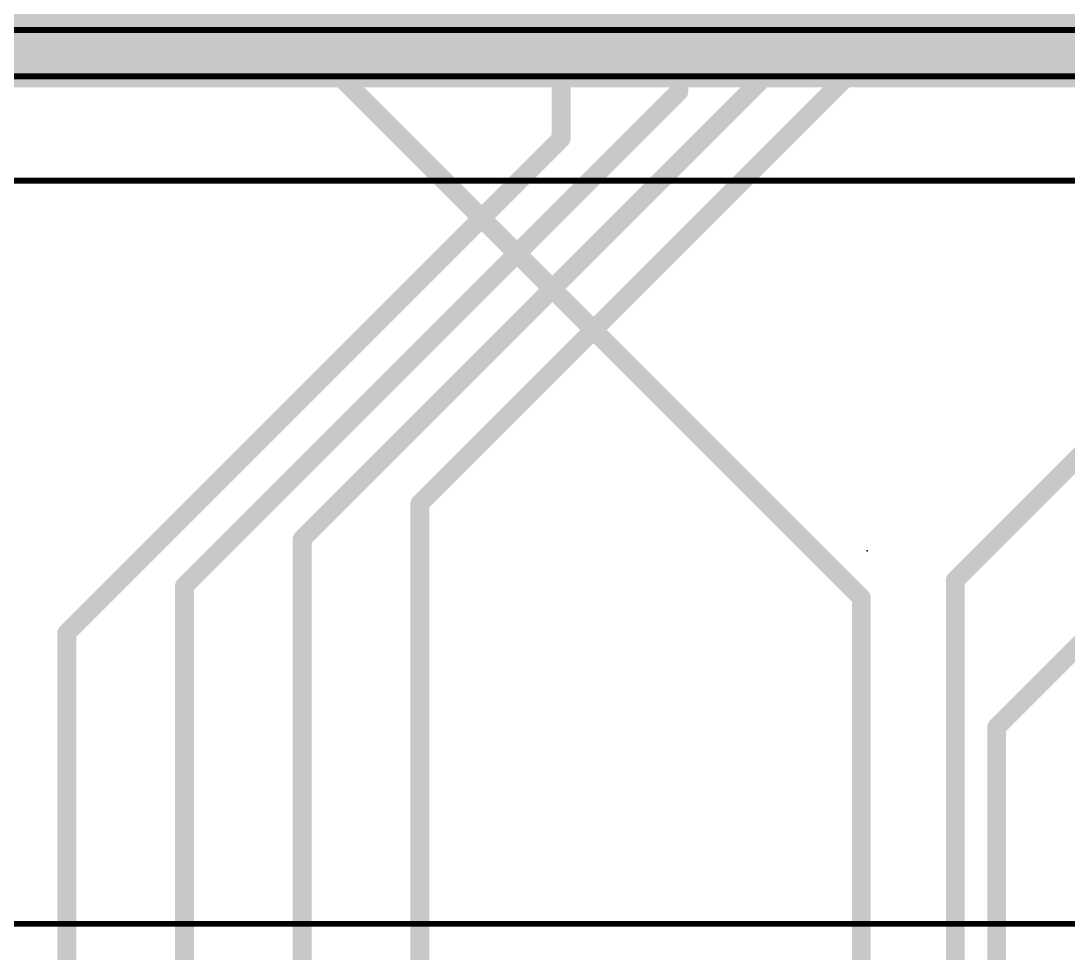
# Model space of a CAD drawing. Extents: x -0.3 to 85.2, y -0.4 to 56.2.
# Drawn here: x 24.28 to 46.88, y 23.07 to 43.18 of the extents above; entities that cross this region are included whole.
import ezdxf

# ---------------------------------------------------------------- set-up
doc = ezdxf.new("R2010")
doc.units = 0
for name, color, linetype in [('1', 12, 'CONTINUOUS'), ('16', 132, 'CONTINUOUS'), ('21', 253, 'CONTINUOUS'), ('23', 53, 'CONTINUOUS'), ('43', 110, 'CONTINUOUS')]:
    doc.layers.add(name, color=color, linetype=linetype)

# ---------------------------------------------------------------- blocks, each defined once
blk = doc.blocks.new('RECT')
blk.add_solid([(-0.5, -0.5), (0.5, -0.5), (-0.5, 0.5), (0.5, 0.5)])

msp = doc.modelspace()

# ---------------------------------------------------------------- linework, layer by layer
at = {"layer": '1', "const_width": 0.4064}
for points in [[(45.339, 27.94), (68.834, 51.435)], [(44.45, 31.115), (56.261, 42.926)], [(30.988, 42.164), (20.711, 42.164)], [(42.418, 30.734), (30.988, 42.164)], [(44.45, 8.763), (44.45, 31.115)], [(42.418, 9.485), (42.418, 30.734)], [(45.339, 8.128), (45.339, 27.94)]]:
    msp.add_lwpolyline(points, dxfattribs=at)
at = {"layer": '1', "const_width": 0.2032}
for points in [[(31.0598, 42.2358, 1), (30.9162, 42.0922)], [(30.988, 42.0624, 1), (30.988, 42.2656)], [(44.5516, 31.115, 1), (44.3484, 31.115)], [(44.3782, 31.1868, 1), (44.5218, 31.0432)], [(42.5196, 30.734, 1), (42.3164, 30.734)], [(42.3462, 30.6622, 1), (42.4898, 30.8058)], [(45.4406, 27.94, 1), (45.2374, 27.94)], [(45.2672, 28.0118, 1), (45.4108, 27.8682)]]:
    msp.add_lwpolyline(points, format="xyb", dxfattribs=at)
at = {"layer": '16', "const_width": 0.4064}
for points in [[(35.941, 40.64), (35.941, 47.246)], [(38.481, 41.656), (38.481, 47.246)], [(41.021, 42.672), (41.021, 47.246)], [(32.893, 32.766), (43.561, 43.434)], [(30.353, 32.004), (41.021, 42.672)], [(27.813, 30.988), (38.481, 41.656)], [(25.273, 29.972), (35.941, 40.64)], [(32.893, 10.541), (32.893, 32.766)], [(30.353, 10.541), (30.353, 32.004)], [(27.813, 10.541), (27.813, 30.988)], [(25.273, 10.541), (25.273, 29.972)]]:
    msp.add_lwpolyline(points, dxfattribs=at)
at = {"layer": '16', "const_width": 0.2032}
for points in [[(40.9194, 42.672, 1), (41.1226, 42.672)], [(41.0928, 42.6002, 1), (40.9492, 42.7438)], [(38.5528, 41.5842, 1), (38.4092, 41.7278)], [(38.3794, 41.656, 1), (38.5826, 41.656)], [(35.8394, 40.64, 1), (36.0426, 40.64)], [(36.0128, 40.5682, 1), (35.8692, 40.7118)], [(32.9946, 32.766, 1), (32.7914, 32.766)], [(32.8212, 32.8378, 1), (32.9648, 32.6942)], [(30.4546, 32.004, 1), (30.2514, 32.004)], [(30.2812, 32.0758, 1), (30.4248, 31.9322)], [(27.9146, 30.988, 1), (27.7114, 30.988)], [(27.7412, 31.0598, 1), (27.8848, 30.9162)], [(25.3746, 29.972, 1), (25.1714, 29.972)], [(25.2012, 30.0438, 1), (25.3448, 29.9002)]]:
    msp.add_lwpolyline(points, format="xyb", dxfattribs=at)
at = {"layer": '21', "const_width": 0.127}
for points in [[(10.795, 42.986), (74.295, 42.986)], [(74.295, 41.986), (10.795, 41.986)], [(71.667, 39.732), (13.159, 39.732)], [(13.159, 23.7), (71.667, 23.7)]]:
    msp.add_lwpolyline(points, dxfattribs=at)
at = {"layer": '23'}
msp.add_point((42.545, 31.75), dxfattribs=at)

# ---------------------------------------------------------------- block references
at = {"layer": '43', "xscale": 64, "yscale": 5}
msp.add_blockref('RECT', (42.545, 44.25), dxfattribs=at)

doc.saveas('drawing.dxf')
